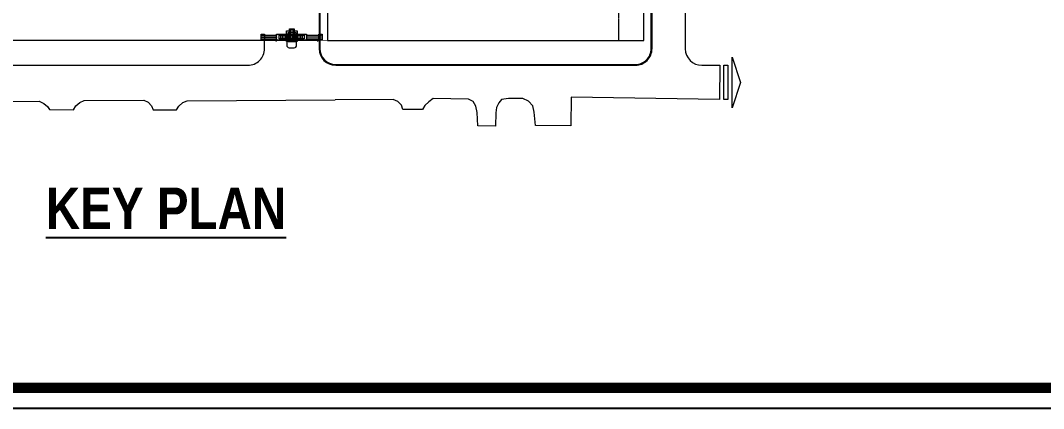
# Model space of a CAD drawing. Header units: millimetres. Extents: x 379264 to 1158416, y -283062 to 356890.
# Drawn here: x 933208 to 938138, y -30402 to -28532 of the extents above; entities that cross this region are included whole.
import ezdxf

# ---------------------------------------------------------------- set-up
doc = ezdxf.new("R2010")
doc.units = ezdxf.units.MM
for name, pattern in [('CENTER', [2, 1.25, -0.25, 0.25, -0.25]), ('keyplan TANG 1$0$HTT Hidden 10.5', [1.5, 1, -0.5]), ('keyplan TANG 1$0$MB_Luoi truc$1$HTT Center', [13, 10, -1, 1, -1]), ('keyplan TANG 1$0$Ranh dat$0$HTT Divide', [18, 10, -2, 1, -2, 1, -2])]:
    doc.linetypes.add(name, pattern=pattern)
for name, color, linetype in [('04PM. THIN', 7, 'Continuous'), ('12PM. GRID', 8, 'CENTER'), ('BLOCK A - CHI TIET THANG 2$0$Dim 50', 1, 'Continuous'), ('BLOCK C - CHI TIET THANG 7 - 15T$0$DnW', 20, 'Continuous')]:
    doc.layers.add(name, color=color, linetype=linetype)
for name, color, linetype, lineweight in [('keyplan TANG 1$0$Hatch vat lieu', 250, 'Continuous', 5), ('keyplan TANG 1$0$MB_Luoi truc$1$Luoi Truc', 250, 'keyplan TANG 1$0$MB_Luoi truc$1$HTT Center', 9), ('keyplan TANG 1$0$Net Thay khac', 250, 'Continuous', 15), ('keyplan TANG 1$0$Net thay Tuong', 250, 'Continuous', 20), ('keyplan TANG 1$0$Ranh dat$0$Ranh dat', 250, 'keyplan TANG 1$0$Ranh dat$0$HTT Divide', 40)]:
    doc.layers.add(name, color=color, linetype=linetype, lineweight=lineweight)
doc.styles.add('BLOCK A - CHI TIET THANG 2$0$VNI-HelveC', font='VHELVCN_0.TTF')

# ---------------------------------------------------------------- blocks, each defined once
blk = doc.blocks.new('CHG_XX_Khung ten')
blk.add_lwpolyline([(15, 579), (826, 579), (826, 15), (15, 15)], close=True)
at = {"color": 4, "linetype": 'Continuous', "const_width": 1}
blk.add_lwpolyline([(17, 577), (824, 577), (824, 17), (17, 17)], close=True, dxfattribs=at)
blk = doc.blocks.new('keyplan TANG 1')
at = {"layer": 'keyplan TANG 1$0$Hatch vat lieu'}
for p, q in [((14321.9, -11991.2), (14321.9, -11997.3)), ((16216.1, -11983.2), (18859.3, -11983.2)), ((19158.4, -11990), (28858.9, -11983.2)), ((29333.8, -11990), (19158.4, -11990)), ((28858.9, -11983.2), (19158.6, -11983.2)), ((19158.6, -11983.2), (22233.8, -11983.2)), ((21749.7, -12265.6), (21749.7, -12365.6)), ((23333.8, -11983.2), (28858.9, -11983.2)), ((23722.1, -12265.6), (23722.1, -12365.6))]:
    blk.add_line(p, q, dxfattribs=at)
blk.add_lwpolyline([(29533, 17769.7), (29533.2, -14000, 0.41421164), (33333.2, -17800), (105549.8, -17800, 0.4142149), (109349.8, -14000), (109349.6, 42637.1, 0.19891179)], format="xyb", dxfattribs=at)
at = {"layer": 'keyplan TANG 1$0$Hatch vat lieu', "flags": 128}
for points in [[(21449.7, -9665.6), (24049.7, -9665.6), (24049.7, -12265.6), (21449.7, -12265.6)], [(22233.8, -9184.8), (23333.8, -9184.8), (23333.8, -11987.4), (22233.8, -11987.4)], [(22233.8, -9184.8), (23333.8, -9184.8), (23333.8, -11987.4), (22233.8, -11987.4)], [(22383.8, -11837.4), (23183.8, -11837.4), (23183.8, -9334.8), (22383.8, -9334.8)], [(22383.8, -9334.8), (23183.8, -9334.8), (23183.8, -11837.4), (22383.8, -11837.4)], [(15391.4, -10465.6), (16191.4, -10465.6), (16191.4, -11965.6), (15391.4, -11965.6)], [(15491.4, -10735.6), (19091.4, -10735.6), (19091.4, -10835.6), (15491.4, -10835.6)], [(15491.4, -11165.6), (19091.4, -11165.6), (19091.4, -11265.6), (15491.4, -11265.6)], [(15491.4, -11595.6), (19091.4, -11595.6), (19091.4, -11695.6), (15491.4, -11695.6)], [(19091.4, -10463.3), (26308, -10463.3), (26308, -11963.3), (19091.4, -11963.3)], [(19691.4, -10763.3), (25708, -10763.3), (25708, -11663.3), (19691.4, -11663.3)], [(20149.7, -10763.3), (20449.7, -10763.3), (20449.7, -11663.3), (20149.7, -11663.3)], [(20949.7, -10763.3), (21249.7, -10763.3), (21249.7, -11663.3), (20949.7, -11663.3)], [(21749.7, -10763.3), (22049.7, -10763.3), (22049.7, -11663.3), (21749.7, -11663.3)], [(21849.7, -10065.6), (23722.1, -10065.6), (23722.1, -12365.6), (21849.7, -12365.6)], [(22549.7, -10763.3), (22849.7, -10763.3), (22849.7, -11663.3), (22549.7, -11663.3)], [(23349.7, -10763.3), (23649.7, -10763.3), (23649.7, -11663.3), (23349.7, -11663.3)], [(24149.7, -10763.3), (24449.7, -10763.3), (24449.7, -11663.3), (24149.7, -11663.3)], [(24949.7, -10763.3), (25249.7, -10763.3), (25249.7, -11663.3), (24949.7, -11663.3)], [(26308, -10733.3), (29808, -10733.3), (29808, -10833.3), (26308, -10833.3)], [(26308, -11163.3), (29808, -11163.3), (29808, -11263.3), (26308, -11263.3)], [(26308, -11593.3), (29808, -11593.3), (29808, -11693.3), (26308, -11693.3)], [(29308, -10465.6), (30108, -10465.6), (30108, -11965.6), (29308, -11965.6)]]:
    blk.add_lwpolyline(points, close=True, dxfattribs=at)
blk.add_lwpolyline([(21549.7, -12365.6), (21549.7, -13165.8, 0.39425646), (22104.3, -13762.2), (23322, -13765.6, 0.3907315), (23918.7, -13210.3), (23922.1, -12364.8)], format="xyb", dxfattribs=at)
at = {"layer": 'keyplan TANG 1$0$Hatch vat lieu', "linetype": 'keyplan TANG 1$0$HTT Hidden 10.5'}
for centre, start, end in [((19008.9, -11985.7), 0, 180), ((19008.9, -11985.7), 180, 0), ((29008.9, -11983.2), 0, 180), ((29008.9, -11983.2), 180, 0)]:
    blk.add_arc(centre, 150, start, end, dxfattribs=at)
at = {"layer": 'keyplan TANG 1$0$MB_Luoi truc$1$Luoi Truc'}
blk.add_line((101550, -12000), (101550, 163996.8), dxfattribs=at)
at = {"layer": 'keyplan TANG 1$0$Net Thay khac'}
for points in [[(117549, 168266.8), (117549.8, -14005.5, 0.41421223), (121549.8, -18005.4), (125899.8, -18005.4), (125774.5, -26262.7), (90092.3, -25721.2), (89988.4, -32572.3), (81465.4, -32544.2), (81119.3, -29299.3), (80820.7, -27754.9), (79808, -26635), (78427.5, -26002.8), (74977.4, -25997.4), (73259.3, -26270.5), (72629.6, -27034.3), (72115.2, -28182.8), (71917.6, -29481.4), (71871.8, -32634.7), (67611.5, -32585.6), (67409.1, -29354.6), (67134.4, -27827.5), (66478, -26690.3), (65338.1, -26127.7), (56847, -26042.7), (55746.8, -26786.2), (54842.7, -27721.3), (54226.4, -28641.8), (49551.8, -28681.7), (49222.4, -27587.4), (48288.6, -26730.1), (47178.2, -26218.4), (33229.5, -26313.7)], [(29333, 17769.7), (29333.2, -14000, 0.41421164), (33333.2, -18000), (105549.8, -18000, 0.4142149), (109549.8, -14000), (109549.6, 42637.1, 0.19891179)]]:
    blk.add_lwpolyline(points, format="xyb", dxfattribs=at)
blk.add_lwpolyline([(16178, -12000.9), (-97129.7, -11995.9), (-97129.7, -13996.1, 0.41420078), (-93129.8, -17996.1), (12177.8, -18000.7, 0.41422634), (16178, -14000.7)], format="xyb", close=True, dxfattribs=at)
for points in [[(130837.2, -22134.1), (128837.2, -28278.9), (128837.2, -16005.4)], [(127837.2, -18005.4), (127837.2, -26278.9), (126837.2, -26278.9), (126837.2, -18005.4)]]:
    blk.add_lwpolyline(points, close=True, dxfattribs=at)
blk.add_lwpolyline([(-102599.4, -26800.2), (-38126.7, -26672.4), (-37013, -27185.8), (-36117.2, -27901.6), (-35587.7, -28655.6), (-29852.8, -28710.4), (-29254.7, -27790.5), (-28286.1, -26942.8), (-27266.8, -26493.1), (-12862.4, -26431.5), (-11822, -26915.1), (-11045.1, -27785.7), (-10614.7, -28735.5), (-5048.2, -28776.3), (-4450.1, -27856.5), (-3481.6, -27008.8), (-2462.2, -26559.1), (33229.5, -26313.7)], dxfattribs=at)
at = {"layer": 'keyplan TANG 1$0$Net thay Tuong'}
blk.add_lwpolyline([(39327.3, 27420.9), (31332.9, 19426.6), (31333.2, -12000), (107549.8, -12000), (107550.7, 44292.8), (101550.8, 50315)], dxfattribs=at)
at = {"layer": 'keyplan TANG 1$0$Ranh dat$0$Ranh dat', "ltscale": 0.1, "const_width": 200}
blk.add_lwpolyline([(107552.7, 163996.8), (107549.8, -12000), (-120672.6, -12000), (-121036.9, 70001.2), (-12359.3, 69993.1), (-12354.3, 163998.2), (107552.7, 163996.8)], close=True, dxfattribs=at)
at = {"layer": 'keyplan TANG 1$0$Ranh dat$0$Ranh dat', "ltscale": 0.1, "const_width": 100}
blk.add_lwpolyline([(26611.9, 80732.3), (31332.6, 75108), (31333.2, -12000), (-120672.6, -12000), (-121023.9, 69993.5), (-12357.2, 69991.8), (-12355.7, 83058.7), (-3202, 83058.7), (-3201.9, 80732.1), (26611.9, 80732.3)], dxfattribs=at)
blk = doc.blocks.new('A$C0F1F2E69')
at = {"layer": 'BLOCK C - CHI TIET THANG 7 - 15T$0$DnW', "xscale": 0.02, "yscale": 0.02, "zscale": 0.02}
blk.add_blockref('keyplan TANG 1', (1907.1, -92.8), dxfattribs=at)
at = {"layer": 'BLOCK A - CHI TIET THANG 2$0$Dim 50', "color": 3, "insert": (1756.4, -1142.4), "char_height": 200, "attachment_point": 5, "style": 'BLOCK A - CHI TIET THANG 2$0$VNI-HelveC', "bg_fill": 3, "box_fill_scale": 1.1, "bg_fill_color": 256, "bg_fill_true_color": 13158600, "bg_fill_transparency": 0}
blk.add_mtext('\\A1;{\\fVNI-Helve-Condense|b1|i0|c0|p2;\\LKEY PLAN}', dxfattribs=at)

msp = doc.modelspace()

# ---------------------------------------------------------------- block references
at = {"layer": '04PM. THIN', "xscale": 50, "yscale": 50, "zscale": 50}
msp.add_blockref('CHG_XX_Khung ten', (904129.92, -31152.33), dxfattribs=at)

# ---------------------------------------------------------------- next in the draw order: block references
at = {"layer": '12PM. GRID'}
msp.add_blockref('A$C0F1F2E69', (932153.35, -28294.96), dxfattribs=at)

doc.saveas('drawing.dxf')
